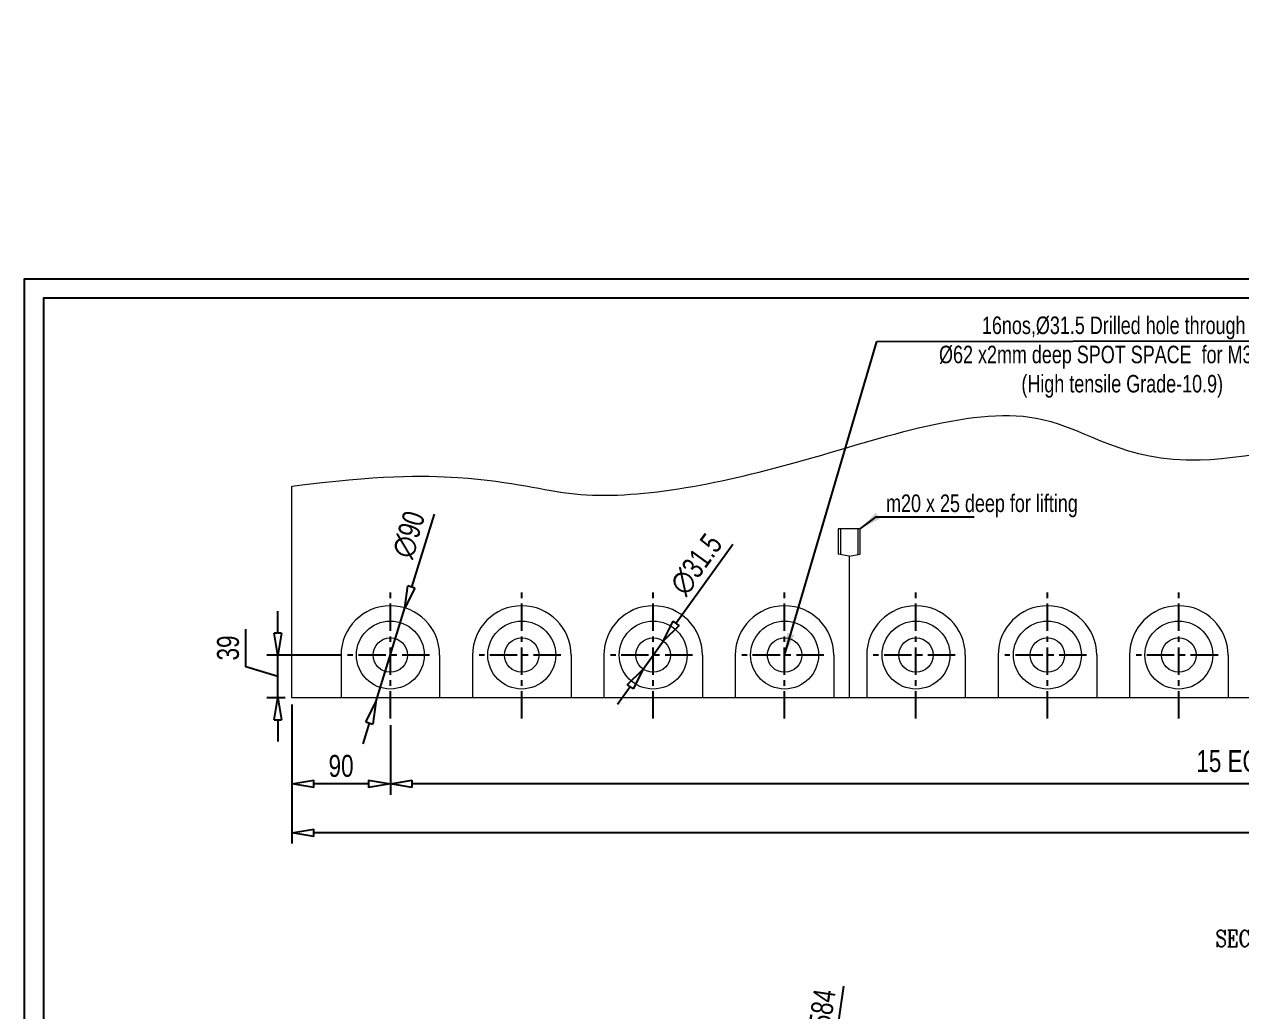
# Model space of a CAD drawing. Header units: millimetres. Extents: x 135002 to 160744, y 22203 to 27033.
# Drawn here: x 153684 to 154240, y 23828 to 24279 of the extents above; entities that cross this region are included whole.
import ezdxf

# ---------------------------------------------------------------- set-up
doc = ezdxf.new("R2010")
doc.units = ezdxf.units.MM
doc.header["$LTSCALE"] = 25
doc.linetypes.add('CENTER', pattern=[2, 1.25, -0.25, 0.25, -0.25])
doc.layers.get('0').update_dxf_attribs({"linetype": 'CONTINUOUS'})
doc.layers.get('Defpoints').update_dxf_attribs({"linetype": 'CONTINUOUS'})
doc.layers.add('04 DIMENSION', color=7, linetype='CONTINUOUS', lineweight=18)
doc.styles.add('DIM-1', font='swisscl.ttf')
doc.styles.add('ROMANC', font='romanc', dxfattribs={"height": 1050})
doc.dimstyles.new('DIM-1', dxfattribs={"dimscale": 5, "dimtxt": 2, "dimasz": 2, "dimexe": 1, "dimexo": 0.6, "dimgap": 0.6, "dimtad": 1, "dimdec": 0, "dimzin": 0, "dimdsep": 46, "dimtxsty": 'DIM-1', "dimblk": 'CLOSEDBLANK', "dimcen": 0, "dimclrd": 8, "dimclre": 8, "dimclrt": 6, "dimadec": 0, "dimazin": 0, "dimtfac": 1, "dimtdec": 0, "dimtmove": 1, "dimatfit": 0, "dimfxl": 1, "dimtolj": 1, "dimtzin": 0, "dimarcsym": 1})

# ---------------------------------------------------------------- blocks, each defined once
blk = doc.blocks.new('_ClosedBlank')
at = {"color": 0, "linetype": 'ByBlock', "lineweight": -2}
for p, q in [((-1, 0.167), (0, 0)), ((-1, 0.167), (-1, -0.167)), ((0, 0), (-1, -0.167))]:
    blk.add_line(p, q, dxfattribs=at)
blk = doc.blocks.new('*D595')
at = {"layer": '04 DIMENSION', "color": 8, "lineweight": -2, "transparency": 16777216}
blk.add_line((154058.44, 23839.59), (154039.37, 23711.25), dxfattribs=at)
at = {"layer": 'Defpoints', "color": 0, "transparency": 16777216}
for p in [(154123.65, 24278.63), (154037.9, 23701.36)]:
    blk.add_point(p, dxfattribs=at)
at = {"layer": '04 DIMENSION', "color": 8, "lineweight": -2, "transparency": 16777216, "xscale": 10, "yscale": 10, "zscale": 10, "rotation": 261.5510458120719}
blk.add_blockref('_ClosedBlank', (154037.9, 23701.36), dxfattribs=at)
at = {"layer": '04 DIMENSION', "color": 6, "transparency": 16777216, "insert": (154048.19, 23825.87), "char_height": 10, "attachment_point": 5, "rotation": 81.551, "style": 'DIM-1'}
blk.add_mtext('\\A1;R584', dxfattribs=at)
blk = doc.blocks.new('*D670')
at = {"layer": '04 DIMENSION', "color": 8, "linetype": 'Continuous', "lineweight": -2, "transparency": 16777216}
for p, q in [((153851.5, 23958.72), (153851.5, 23926.92)), ((154751.5, 23934.92), (154751.5, 23936.92))]:
    blk.add_line(p, q, dxfattribs=at)
at = {"layer": '04 DIMENSION', "color": 8, "lineweight": -2, "transparency": 16777216}
blk.add_line((154741.5, 23931.92), (153861.5, 23931.92), dxfattribs=at)
at = {"layer": 'Defpoints', "color": 0, "transparency": 16777216}
for p in [(153851.5, 23961.72), (153851.5, 23931.92), (154751.5, 23931.92)]:
    blk.add_point(p, dxfattribs=at)
at = {"layer": '04 DIMENSION', "color": 8, "lineweight": -2, "transparency": 16777216, "xscale": 10, "yscale": 10, "zscale": 10, "rotation": 180}
blk.add_blockref('_ClosedBlank', (153851.5, 23931.92), dxfattribs=at)
at = {"layer": '04 DIMENSION', "color": 8, "lineweight": -2, "transparency": 16777216, "xscale": 10, "yscale": 10, "zscale": 10}
blk.add_blockref('_ClosedBlank', (154751.5, 23931.92), dxfattribs=at)
at = {"layer": '04 DIMENSION', "color": 6, "transparency": 16777216, "insert": (154301.5, 23940.93), "char_height": 10, "attachment_point": 5, "style": 'DIM-1'}
blk.add_mtext('\\A1;15 EQUAL PITCHES @ 120 = 1800', dxfattribs=at)
blk = doc.blocks.new('*D671')
at = {"layer": '04 DIMENSION', "color": 8, "linetype": 'Continuous', "lineweight": -2, "transparency": 16777216}
for p, q in [((153806.5, 23968.19), (153806.5, 23904.6)), ((154796.5, 23968.19), (154796.5, 23904.6))]:
    blk.add_line(p, q, dxfattribs=at)
at = {"layer": '04 DIMENSION', "color": 8, "lineweight": -2, "transparency": 16777216}
blk.add_line((154786.5, 23909.6), (153816.5, 23909.6), dxfattribs=at)
at = {"layer": 'Defpoints', "color": 0, "transparency": 16777216}
for p in [(153806.5, 23971.19), (154796.5, 23971.19), (153806.5, 23909.6)]:
    blk.add_point(p, dxfattribs=at)
at = {"layer": '04 DIMENSION', "color": 8, "lineweight": -2, "transparency": 16777216, "xscale": 10, "yscale": 10, "zscale": 10, "rotation": 180}
blk.add_blockref('_ClosedBlank', (153806.5, 23909.6), dxfattribs=at)
at = {"layer": '04 DIMENSION', "color": 8, "lineweight": -2, "transparency": 16777216, "xscale": 10, "yscale": 10, "zscale": 10}
blk.add_blockref('_ClosedBlank', (154796.5, 23909.6), dxfattribs=at)
at = {"layer": '04 DIMENSION', "color": 6, "transparency": 16777216, "insert": (154301.5, 23917.72), "char_height": 10, "attachment_point": 5, "style": 'DIM-1'}
blk.add_mtext('\\A1; = 1980 =', dxfattribs=at)
blk = doc.blocks.new('*D663')
at = {"layer": '04 DIMENSION', "color": 8, "linetype": 'Continuous', "lineweight": -2, "transparency": 16777216}
for p, q in [((153806.5, 23968.19), (153806.5, 23926.92)), ((153851.5, 23958.72), (153851.5, 23926.92))]:
    blk.add_line(p, q, dxfattribs=at)
at = {"layer": '04 DIMENSION', "color": 8, "lineweight": -2, "transparency": 16777216}
blk.add_line((153841.5, 23931.92), (153816.5, 23931.92), dxfattribs=at)
at = {"layer": 'Defpoints', "color": 0, "transparency": 16777216}
for p in [(153806.5, 23971.19), (153851.5, 23961.72), (153806.5, 23931.92)]:
    blk.add_point(p, dxfattribs=at)
at = {"layer": '04 DIMENSION', "color": 8, "lineweight": -2, "transparency": 16777216, "xscale": 10, "yscale": 10, "zscale": 10, "rotation": 180}
blk.add_blockref('_ClosedBlank', (153806.5, 23931.92), dxfattribs=at)
at = {"layer": '04 DIMENSION', "color": 8, "lineweight": -2, "transparency": 16777216, "xscale": 10, "yscale": 10, "zscale": 10}
blk.add_blockref('_ClosedBlank', (153851.5, 23931.92), dxfattribs=at)
at = {"layer": '04 DIMENSION', "color": 6, "transparency": 16777216, "insert": (153829, 23940.04), "char_height": 10, "attachment_point": 5, "style": 'DIM-1'}
blk.add_mtext('\\A1;90', dxfattribs=at)
blk = doc.blocks.new('*D664')
at = {"layer": '04 DIMENSION', "color": 8, "lineweight": -2, "transparency": 16777216}
for p, q in [((153800.16, 24000.69), (153800.16, 24010.69)), ((153785.54, 23985.33), (153785.54, 24002.55)), ((153800.16, 23971.19), (153800.16, 23990.69)), ((153800.16, 23971.19), (153800.16, 23990.69)), ((153800.16, 23980.94), (153785.54, 23985.33)), ((153800.16, 23961.19), (153800.16, 23951.19))]:
    blk.add_line(p, q, dxfattribs=at)
at = {"layer": '04 DIMENSION', "color": 8, "linetype": 'Continuous', "lineweight": -2, "transparency": 16777216}
for p, q in [((153828.99, 23990.69), (153795.16, 23990.69)), ((153803.5, 23971.19), (153795.16, 23971.19))]:
    blk.add_line(p, q, dxfattribs=at)
at = {"layer": 'Defpoints', "color": 0, "transparency": 16777216}
for p in [(153800.16, 23990.69), (153831.99, 23990.69), (153806.5, 23971.19)]:
    blk.add_point(p, dxfattribs=at)
at = {"layer": '04 DIMENSION', "color": 8, "lineweight": -2, "transparency": 16777216, "xscale": 10, "yscale": 10, "zscale": 10}
for p, rotation in [((153800.16, 23990.69), 270), ((153800.16, 23971.19), 90)]:
    blk.add_blockref('_ClosedBlank', p, dxfattribs=dict(at, rotation=rotation))
at = {"layer": '04 DIMENSION', "color": 6, "transparency": 16777216, "insert": (153777.42, 23993.94), "char_height": 10, "attachment_point": 5, "rotation": 90, "style": 'DIM-1'}
blk.add_mtext('\\A1;39', dxfattribs=at)
blk = doc.blocks.new('*D666')
at = {"layer": '04 DIMENSION', "color": 8, "lineweight": -2, "transparency": 16777216}
for p, q in [((153871.5, 24055.09), (153861.14, 24021.73)), ((153844.82, 23969.2), (153858.17, 24012.18)), ((153841.86, 23959.65), (153838.89, 23950.1))]:
    blk.add_line(p, q, dxfattribs=at)
at = {"layer": 'Defpoints', "color": 0, "transparency": 16777216}
for p in [(153858.17, 24012.18), (153844.82, 23969.2)]:
    blk.add_point(p, dxfattribs=at)
at = {"layer": '04 DIMENSION', "color": 8, "lineweight": -2, "transparency": 16777216, "xscale": 10, "yscale": 10, "zscale": 10}
for p, rotation in [((153858.17, 24012.18), 252.7465637046537), ((153844.82, 23969.2), 72.74656370465367)]:
    blk.add_blockref('_ClosedBlank', p, dxfattribs=dict(at, rotation=rotation))
at = {"layer": '04 DIMENSION', "color": 6, "transparency": 16777216, "insert": (153859.91, 24045.64), "char_height": 10, "attachment_point": 5, "rotation": 72.7466, "style": 'DIM-1'}
blk.add_mtext('\\A1;∅90', dxfattribs=at)
blk = doc.blocks.new('*D667')
at = {"layer": '04 DIMENSION', "color": 8, "lineweight": -2, "transparency": 16777216}
for p, q in [((154007.89, 24041.11), (153981.96, 24005.19)), ((153966.89, 23984.31), (153976.11, 23997.08)), ((153961.04, 23976.2), (153955.18, 23968.09))]:
    blk.add_line(p, q, dxfattribs=at)
at = {"layer": 'Defpoints', "color": 0, "transparency": 16777216}
for p in [(153976.11, 23997.08), (153966.89, 23984.31)]:
    blk.add_point(p, dxfattribs=at)
at = {"layer": '04 DIMENSION', "color": 8, "lineweight": -2, "transparency": 16777216, "xscale": 10, "yscale": 10, "zscale": 10}
for p, rotation in [((153976.11, 23997.08), 234.1755719419963), ((153966.89, 23984.31), 54.17557194199632)]:
    blk.add_blockref('_ClosedBlank', p, dxfattribs=dict(at, rotation=rotation))
at = {"layer": '04 DIMENSION', "color": 6, "transparency": 16777216, "insert": (153991.15, 24032.04), "char_height": 10, "attachment_point": 5, "rotation": 54.1756, "style": 'DIM-1'}
blk.add_mtext('\\A1;∅31.5', dxfattribs=at)

msp = doc.modelspace()

# ---------------------------------------------------------------- linework, layer by layer
at = {"color": 1, "linetype": 'CENTER', "ltscale": 0.4}
for p, q in [((153851.498, 23961.716), (153851.498, 24019.668)), ((153851.498, 23961.716), (153851.498, 24019.668)), ((153911.498, 23961.716), (153911.498, 24019.668)), ((153911.498, 23961.716), (153911.498, 24019.668)), ((153971.498, 23961.716), (153971.498, 24019.668)), ((153971.498, 23961.716), (153971.498, 24019.668)), ((154031.498, 23961.716), (154031.498, 24019.668)), ((154031.498, 23961.716), (154031.498, 24019.668)), ((154091.498, 23961.716), (154091.498, 24019.668)), ((154091.498, 23961.716), (154091.498, 24019.668)), ((154151.498, 23961.716), (154151.498, 24019.668)), ((154151.498, 23961.716), (154151.498, 24019.668)), ((154211.498, 23961.716), (154211.498, 24019.668)), ((154211.498, 23961.716), (154211.498, 24019.668)), ((153869.409, 23990.692), (153831.994, 23990.692)), ((153869.409, 23990.692), (153831.994, 23990.692)), ((153929.409, 23990.692), (153891.994, 23990.692)), ((153929.409, 23990.692), (153891.994, 23990.692)), ((153989.409, 23990.692), (153951.994, 23990.692)), ((153989.409, 23990.692), (153951.994, 23990.692)), ((154049.409, 23990.692), (154011.994, 23990.692)), ((154049.409, 23990.692), (154011.994, 23990.692)), ((154109.409, 23990.692), (154071.994, 23990.692)), ((154109.409, 23990.692), (154071.994, 23990.692)), ((154169.409, 23990.692), (154131.994, 23990.692)), ((154169.409, 23990.692), (154131.994, 23990.692)), ((154229.409, 23990.692), (154191.994, 23990.692)), ((154229.409, 23990.692), (154191.994, 23990.692))]:
    msp.add_line(p, q, dxfattribs=at)
for points in [[(153684.371, 23260.63), (154952.42, 23260.63), (154952.42, 24162.357), (153684.371, 24162.357)], [(153693.123, 23269.382), (154943.668, 23269.382), (154943.668, 24153.606), (153693.123, 24153.606)]]:
    msp.add_lwpolyline(points, close=True)
at = {"layer": '04 DIMENSION'}
for p, q in [((153806.498, 23971.192), (153806.498, 24067.75)), ((153806.498, 23971.192), (153806.498, 24067.75)), ((154056.024, 24048.351), (154056.024, 24036.733)), ((154066.024, 24048.351), (154056.024, 24048.351)), ((154056.024, 24048.351), (154056.024, 24036.733)), ((154066.024, 24048.351), (154056.024, 24048.351)), ((154057.024, 24048.351), (154057.024, 24036.556)), ((154057.024, 24048.351), (154057.024, 24036.556)), ((154065.024, 24036.556), (154065.024, 24048.351)), ((154065.024, 24036.556), (154065.024, 24048.351)), ((154066.024, 24036.733), (154066.024, 24048.351)), ((154066.024, 24036.733), (154066.024, 24048.351)), ((154061.024, 24035.851), (154056.024, 24036.733)), ((154061.024, 24035.851), (154056.024, 24036.733)), ((154061.024, 24035.851), (154066.024, 24036.733)), ((154061.024, 24035.851), (154066.024, 24036.733)), ((154061.024, 24035.851), (154061.024, 23971.192)), ((154061.024, 24035.851), (154061.024, 23971.192)), ((153828.998, 23990.692), (153828.998, 23971.192)), ((153828.998, 23990.692), (153828.998, 23971.192)), ((153873.998, 23990.692), (153873.998, 23971.192)), ((153873.998, 23990.692), (153873.998, 23971.192)), ((153888.998, 23990.692), (153888.998, 23971.192)), ((153888.998, 23990.692), (153888.998, 23971.192)), ((153933.998, 23990.692), (153933.998, 23971.192)), ((153933.998, 23990.692), (153933.998, 23971.192)), ((153948.998, 23990.692), (153948.998, 23971.192)), ((153948.998, 23990.692), (153948.998, 23971.192)), ((153993.998, 23990.692), (153993.998, 23971.192)), ((153993.998, 23990.692), (153993.998, 23971.192)), ((154008.998, 23990.692), (154008.998, 23971.192)), ((154008.998, 23990.692), (154008.998, 23971.192)), ((154053.998, 23990.692), (154053.998, 23971.192)), ((154053.998, 23990.692), (154053.998, 23971.192)), ((154068.998, 23990.692), (154068.998, 23971.192)), ((154068.998, 23990.692), (154068.998, 23971.192)), ((154113.998, 23990.692), (154113.998, 23971.192)), ((154113.998, 23990.692), (154113.998, 23971.192)), ((154128.998, 23990.692), (154128.998, 23971.192)), ((154128.998, 23990.692), (154128.998, 23971.192)), ((154173.998, 23990.692), (154173.998, 23971.192)), ((154173.998, 23990.692), (154173.998, 23971.192)), ((154188.998, 23990.692), (154188.998, 23971.192)), ((154188.998, 23990.692), (154188.998, 23971.192)), ((154233.998, 23990.692), (154233.998, 23971.192)), ((154233.998, 23990.692), (154233.998, 23971.192)), ((154301.498, 23971.192), (153806.498, 23971.192)), ((154301.498, 23971.192), (153806.498, 23971.192))]:
    msp.add_line(p, q, dxfattribs=at)
for centre, radius in [((153851.498, 23990.692), 15.5), ((153851.498, 23990.692), 15.5), ((153911.498, 23990.692), 15.5), ((153911.498, 23990.692), 15.5), ((153971.498, 23990.692), 15.5), ((153971.498, 23990.692), 15.5), ((154031.498, 23990.692), 15.5), ((154031.498, 23990.692), 15.5), ((154091.498, 23990.692), 15.5), ((154091.498, 23990.692), 15.5), ((154151.498, 23990.692), 15.5), ((154151.498, 23990.692), 15.5), ((154211.498, 23990.692), 15.5), ((154211.498, 23990.692), 15.5), ((153851.498, 23990.692), 7.875), ((153851.498, 23990.692), 7.875), ((153911.498, 23990.692), 7.875), ((153911.498, 23990.692), 7.875), ((153971.498, 23990.692), 7.875), ((153971.498, 23990.692), 7.875), ((154031.498, 23990.692), 7.875), ((154031.498, 23990.692), 7.875), ((154091.498, 23990.692), 7.875), ((154091.498, 23990.692), 7.875), ((154151.498, 23990.692), 7.875), ((154151.498, 23990.692), 7.875), ((154211.498, 23990.692), 7.875), ((154211.498, 23990.692), 7.875)]:
    msp.add_circle(centre, radius, dxfattribs=at)
for centre in [(153851.498, 23990.692), (153851.498, 23990.692), (153911.498, 23990.692), (153911.498, 23990.692), (153971.498, 23990.692), (153971.498, 23990.692), (154031.498, 23990.692), (154031.498, 23990.692), (154091.498, 23990.692), (154091.498, 23990.692), (154151.498, 23990.692), (154151.498, 23990.692), (154211.498, 23990.692), (154211.498, 23990.692)]:
    msp.add_arc(centre, 22.5, 0, 180, dxfattribs=at)
msp.add_open_spline([(153806.498, 24067.75), (153845.467, 24072.954), (153901.045, 24072.563), (153944.473, 24057.682), (154040.65, 24076.381), (154146.4, 24115.473), (154197.501, 24068.25), (154280.953, 24089.25), (154301.498, 24091.855)], degree=3, knots=[86.2999885, 86.2999885, 86.2999885, 86.2999885, 151.5023635, 259.5482511, 464.1142551, 690.4795572, 844.0967763, 953.3777368, 953.3777368, 953.3777368, 953.3777368], dxfattribs=at)
msp.add_open_spline([(153806.498, 24067.75), (153845.467, 24072.954), (153901.045, 24072.563), (153944.473, 24057.682), (154040.65, 24076.381), (154146.4, 24115.473), (154197.501, 24068.25), (154280.953, 24089.25), (154301.498, 24091.855)], degree=3, knots=[86.2999885, 86.2999885, 86.2999885, 86.2999885, 151.5023635, 259.5482511, 464.1142551, 690.4795572, 844.0967763, 953.3777368, 953.3777368, 953.3777368, 953.3777368], dxfattribs=at)

# ---------------------------------------------------------------- texts
at = {"layer": '04 DIMENSION', "style": 'ROMANC', "width": 0.8}
msp.add_text("SECTION 'B-B' (RIDGE IN CENTER)", height=7.5, dxfattribs=at).set_placement((154228.241, 23857.542))
at = {"layer": '04 DIMENSION', "color": 6, "char_height": 8, "attachment_point": 5, "style": 'DIM-1'}
for s, insert in [('\\A1;16nos,%%C31.5 Drilled hole through & \\P%%C62 x2mm deep SPOT SPACE  for M30 bolts \\P(High tensile Grade-10.9)', (154185.67, 24126.703)), ('\\A1;m20 x 25 deep for lifting ', (154121.612, 24058.792))]:
    msp.add_mtext(s, dxfattribs=dict(at, insert=insert))

# ---------------------------------------------------------------- dimensions: what is measured, and where the dimension line sits
at = {"layer": '04 DIMENSION'}
dim = msp.add_radius_dim(center=(154123.651, 24278.625), mpoint=(154037.904, 23701.359), dimstyle='DIM-1', dxfattribs=at)
dim.commit()
dim.dimension.update_dxf_attribs({"geometry": '*D595', "text_midpoint": (154056.221, 23824.676), "dimtype": 164})
for p1, p2, override, picture, middle in [((153844.825, 23969.204), (153858.172, 24012.18), {"dimlfac": 2}, '*D666', (153859.908, 24045.636)), ((153966.889, 23984.307), (153976.108, 23997.077), {"dimdec": 1, "dimlfac": 2}, '*D667', (153991.153, 24032.04))]:
    dim = msp.add_diameter_dim_2p(p1=p1, p2=p2, dimstyle='DIM-1', override=override, dxfattribs=at)
    dim.commit()
    dim.dimension.update_dxf_attribs({"geometry": picture, "text_midpoint": middle})
dim = msp.add_linear_dim(base=(153800.159, 23990.692), p1=(153806.498, 23971.192), p2=(153831.994, 23990.692), angle=90, text='39', dimstyle='DIM-1', dxfattribs=at)
dim.commit()
dim.dimension.update_dxf_attribs({"geometry": '*D664', "text_midpoint": (153777.416, 23988.328)})
for base, p1, p2, text, picture, middle in [((153851.498, 23931.919), (154751.498, 23931.919), (153851.498, 23961.716), '15 EQUAL PITCHES @ 120 = 1800', '*D670', (154301.498, 23940.931)), ((153806.498, 23909.596), (154796.498, 23971.192), (153806.498, 23971.192), ' = 1980 =', '*D671', (154301.498, 23917.717)), ((153806.498, 23931.919), (153851.498, 23961.716), (153806.498, 23971.192), '90', '*D663', (153828.998, 23940.04))]:
    dim = msp.add_linear_dim(base=base, p1=p1, p2=p2, text=text, dimstyle='DIM-1', dxfattribs=at)
    dim.commit()
    dim.dimension.update_dxf_attribs({"geometry": picture, "text_midpoint": middle})

# ---------------------------------------------------------------- leaders
for points in [[(154031.498, 23990.692), (154073.647, 24133.804), (154272.014, 24134.207)], [(154031.498, 23990.692), (154073.647, 24133.804), (154272.014, 24134.207)], [(154066.024, 24048.351), (154073.387, 24053.757), (154118.012, 24053.757)], [(154066.024, 24048.351), (154073.387, 24053.757), (154118.012, 24053.757)]]:
    msp.add_leader(points, dimstyle='DIM-1', dxfattribs=at)

doc.saveas('drawing.dxf')
